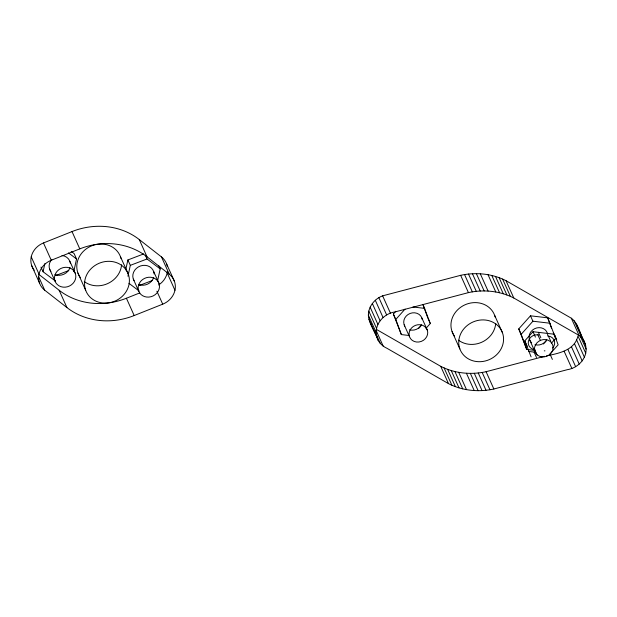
<?xml version="1.0" encoding="UTF-8"?>
<svg xmlns="http://www.w3.org/2000/svg" width="617" height="617" viewBox="0 0 617 617"><rect width="100%" height="100%" fill="white"/><g stroke="black" fill="none" stroke-linecap="round" stroke-linejoin="round"><path stroke-width="0.93" d="M368.364 315.202C368.372 306.51 374.627 298.759 382.633 295.836L460.652 275.321C475.8 272.004 492.15 273.609 506.017 280.696L571.334 318.21C578.677 323.755 579.772 333.836 584.206 341.378C586.019 345.042 586.505 349.207 585.726 353.209C583.728 361.847 575.969 368.349 567.324 369.683L493.862 389.003C478.715 392.335 462.364 390.731 448.497 383.627L386.998 348.312C383.25 346.631 380.087 343.846 378.082 340.252C375.19 331.823 369.089 324.272 368.364 315.202L376.139 332.501L376.655 336.504L378.082 340.252M376.139 332.501C376.123 322.12 384.969 313.39 394.965 311.94L468.426 292.62C483.574 289.288 499.924 290.892 513.791 297.996L578.916 335.332L581.931 338.062L584.206 341.378M55.507 281.105L43.074 271.735L44.864 263.582M73.762 271.657L76.539 258.978L74.102 253.572L71.179 251.366M125.698 269.907L127.881 259.95L143.73 253.903M127.935 276.223L130.31 265.356L127.881 259.95M157.62 280.666L160.196 268.896L158.808 265.811M546.461 355.832C558.547 353.526 574.928 350.232 577.952 335.91L585.726 353.209M409.503 335.54L401.335 334.576L393.368 314.03L395.836 311.269M401.335 334.576L395.798 319.436L405.045 309.102M418.627 328.46L421.095 325.699M425.992 328.352L430.304 323.524L423.038 304.528M534.9 350.41L526.725 349.438L518.758 328.892L530.481 315.804L547.734 317.848L555.701 338.394L551.382 343.214M526.725 349.438L521.188 334.298L532.911 321.21L550.163 323.254M531.09 356.865L524.782 340.869L532.988 331.707L554.267 334.229L556.704 339.635M543.4 344.008L546.485 340.569M34.259 270.246A19.173 17.245 -24.2 0 1 43.475 242.951L72.012 231.576A67.831 61.021 -24.2 0 1 139.257 239.543L161.492 256.942A19.173 17.245 -24.2 0 1 167.269 266.236M44.694 290.175A19.173 17.245 -24.2 0 1 51.25 260.251L79.786 248.875A67.831 61.021 -24.2 0 1 147.031 256.842L169.274 274.241A19.173 17.245 -24.2 0 1 162.718 304.166L134.182 315.542A67.831 61.021 -24.2 0 1 66.937 307.575L44.694 290.175L38.478 276.339M38.408 274.033L59.163 290.275A67.831 61.021 -24.2 0 0 126.408 298.242L139.781 292.913M55.569 275.583L68.772 270.547M130.31 265.356L147.039 258.978L160.196 268.896M139.234 285.501L152.438 280.465M376.239 329.293L440.723 366.328C454.59 373.424 470.948 375.02 486.088 371.704L544.603 356.317M535.155 349.739L534.615 349.631A8.144 7.327 -24.2 0 1 528.391 341.294A8.144 7.327 -24.2 0 1 537.854 334.815L538.417 334.846M544.302 350.826L544.965 350.865M412.966 306.988L424.774 308.384M528.661 351.459L535.942 352.322M547.564 335.926L548.42 336.072L550.85 341.479M128.938 283.311L139.172 291.023M68.495 252.916L76.539 258.978M370.308 322.953L371.673 324.935M577.859 327.82L585.633 345.119M574.157 320.763L581.931 338.062M580.319 336.149L586.15 349.129M571.334 318.21L579.108 335.509M576.61 339.89L584.384 357.189M574.412 343.569L582.186 360.868M571.458 346.8L579.232 364.099M567.887 349.415L575.661 366.714M564.108 351.189L571.882 368.488M553.272 332.987L555.701 338.394M552.369 359.395L549.94 353.988L558.146 344.826L554.267 334.229M538.402 332.347L540.831 337.754M530.481 315.804L532.911 321.21M537.854 334.815L540.284 340.222M532.988 331.707L535.417 337.113M506.017 280.696L513.791 297.996M534.962 350.41L537.045 355.037M502.624 279.085L510.398 296.384M529.571 339.728L534.916 351.621M534.075 352.106L536.505 357.513M499.114 277.673L506.889 294.972M524.782 340.869L527.211 346.276M495.497 276.47L503.279 293.769M518.758 328.892L521.188 334.298M491.803 275.467L499.577 292.767M488.024 274.688L495.798 291.988M480.304 273.771L488.078 291.07M476.386 273.639L484.16 290.939M494.664 315.395L502.439 332.694A22.798 20.508 -24.2 0 1 476.602 361.554A22.798 20.508 -24.2 0 1 464.4 328.182A22.798 20.508 -24.2 0 1 502.439 332.694M472.445 273.732L480.219 291.031M468.504 274.048L476.278 291.347M464.562 274.573L472.337 291.872M460.652 275.321L468.426 292.62M486.088 371.704L493.862 389.003M482.178 372.452L489.952 389.751M478.244 372.984L486.019 390.283M474.296 373.293L482.07 390.592M452.076 331.63L459.85 348.929M470.355 373.385L478.129 390.684M466.437 373.254L474.211 390.553M458.716 372.336L466.491 389.635M454.937 371.557L462.711 388.857M427.874 318.117L430.304 323.524M451.243 370.562L459.017 387.862M447.626 369.352L455.4 386.651M421.92 318.094L427.265 329.995A9.502 8.545 -24.2 0 1 416.506 342.019A9.502 8.545 -24.2 0 1 411.416 328.113A9.502 8.545 -24.2 0 1 427.265 329.995M444.117 367.94L451.891 385.239M440.723 366.328L448.497 383.627M404.181 324.866L409.526 336.759M393.368 314.03L395.798 319.436M382.633 295.836L390.407 313.135M378.853 297.61L386.628 314.909M375.283 300.232L383.057 317.531M372.329 303.456L380.103 320.755M370.131 307.143L377.905 324.442M368.789 311.115L376.563 328.414M376.185 330.55L383.188 346.122M376.077 334.044L380.357 343.561M368.881 319.205L376.655 336.504M166.675 264.091L174.449 281.391M161.492 256.942L169.274 274.241M167.184 272.969L174.958 290.268M139.257 239.543L147.031 256.842M153.61 271.411L158.955 283.303A10.851 9.764 -24.2 0 1 146.653 297.047A10.851 9.764 -24.2 0 1 140.838 281.159A10.851 9.764 -24.2 0 1 158.955 283.303M145.304 255.114L147.039 258.978M156.888 291.193L162.718 304.166M133.334 279.139L138.678 291.031M120.5 256.795L128.274 274.095A22.798 20.508 -24.2 0 1 102.437 302.955A22.798 20.508 -24.2 0 1 90.236 269.583A22.798 20.508 -24.2 0 1 128.274 274.095M126.408 298.242L134.182 315.542M72.012 231.576L79.786 248.875M77.919 273.03L85.694 290.329M69.945 261.492L75.289 273.385A10.851 9.764 -24.2 0 1 62.988 287.129A10.851 9.764 -24.2 0 1 57.173 271.233A10.851 9.764 -24.2 0 1 75.289 273.385M43.475 242.951L51.25 260.251M59.163 290.275L66.937 307.575M49.669 269.22L55.013 281.113M40.992 267.099L43.074 271.735M31.228 256.849L39.002 274.149M31.745 265.734L39.519 283.033M576.432 324.079L577.574 327.072M547.734 317.848L551.644 328.529M422.992 304.759L427.55 317.231M548.42 336.072A8.144 7.327 -24.2 0 1 552.601 348.05M404.829 326.208A9.502 8.545 -24.2 0 1 410.112 313.451A9.502 8.545 -24.2 0 1 422.298 319.544M421.403 324.766A9.502 8.545 -24.2 0 1 409.595 329.802M531.646 342.805A9.502 8.545 -24.2 0 1 534.746 328.645A9.502 8.545 -24.2 0 1 547.773 335.154M546.793 339.628A9.502 8.545 -24.2 0 1 534.993 344.672M454.629 336.342A22.798 20.508 -24.2 0 1 464.493 305.029A22.798 20.508 -24.2 0 1 495.196 317.099M495.736 323.385A22.798 20.508 -24.2 0 1 481.792 342.211A22.798 20.508 -24.2 0 1 458.454 340.175M80.465 277.735A22.798 20.508 -24.2 0 1 90.329 246.422A22.798 20.508 -24.2 0 1 121.032 258.5M121.58 264.786A22.798 20.508 -24.2 0 1 107.636 283.604A22.798 20.508 -24.2 0 1 84.29 281.576M134.074 280.681A10.851 9.764 -24.2 0 1 140.56 265.942A10.851 9.764 -24.2 0 1 154.134 273.917M153.702 277.372A10.851 9.764 -24.2 0 1 138.678 284.499M61.97 255.477A10.851 9.764 -24.2 0 1 70.377 263.143M70.037 267.454A10.851 9.764 -24.2 0 1 55.013 274.58M50.879 271.465A10.851 9.764 -24.2 0 1 51.828 259.341M167.446 271.465A19.173 17.245 -24.2 0 1 158.592 284.985M541.896 356.881A9.502 8.545 -24.2 0 0 552.662 344.857A9.502 8.545 -24.2 0 0 536.813 342.975A9.502 8.545 -24.2 0 0 541.896 356.881"/></g></svg>
